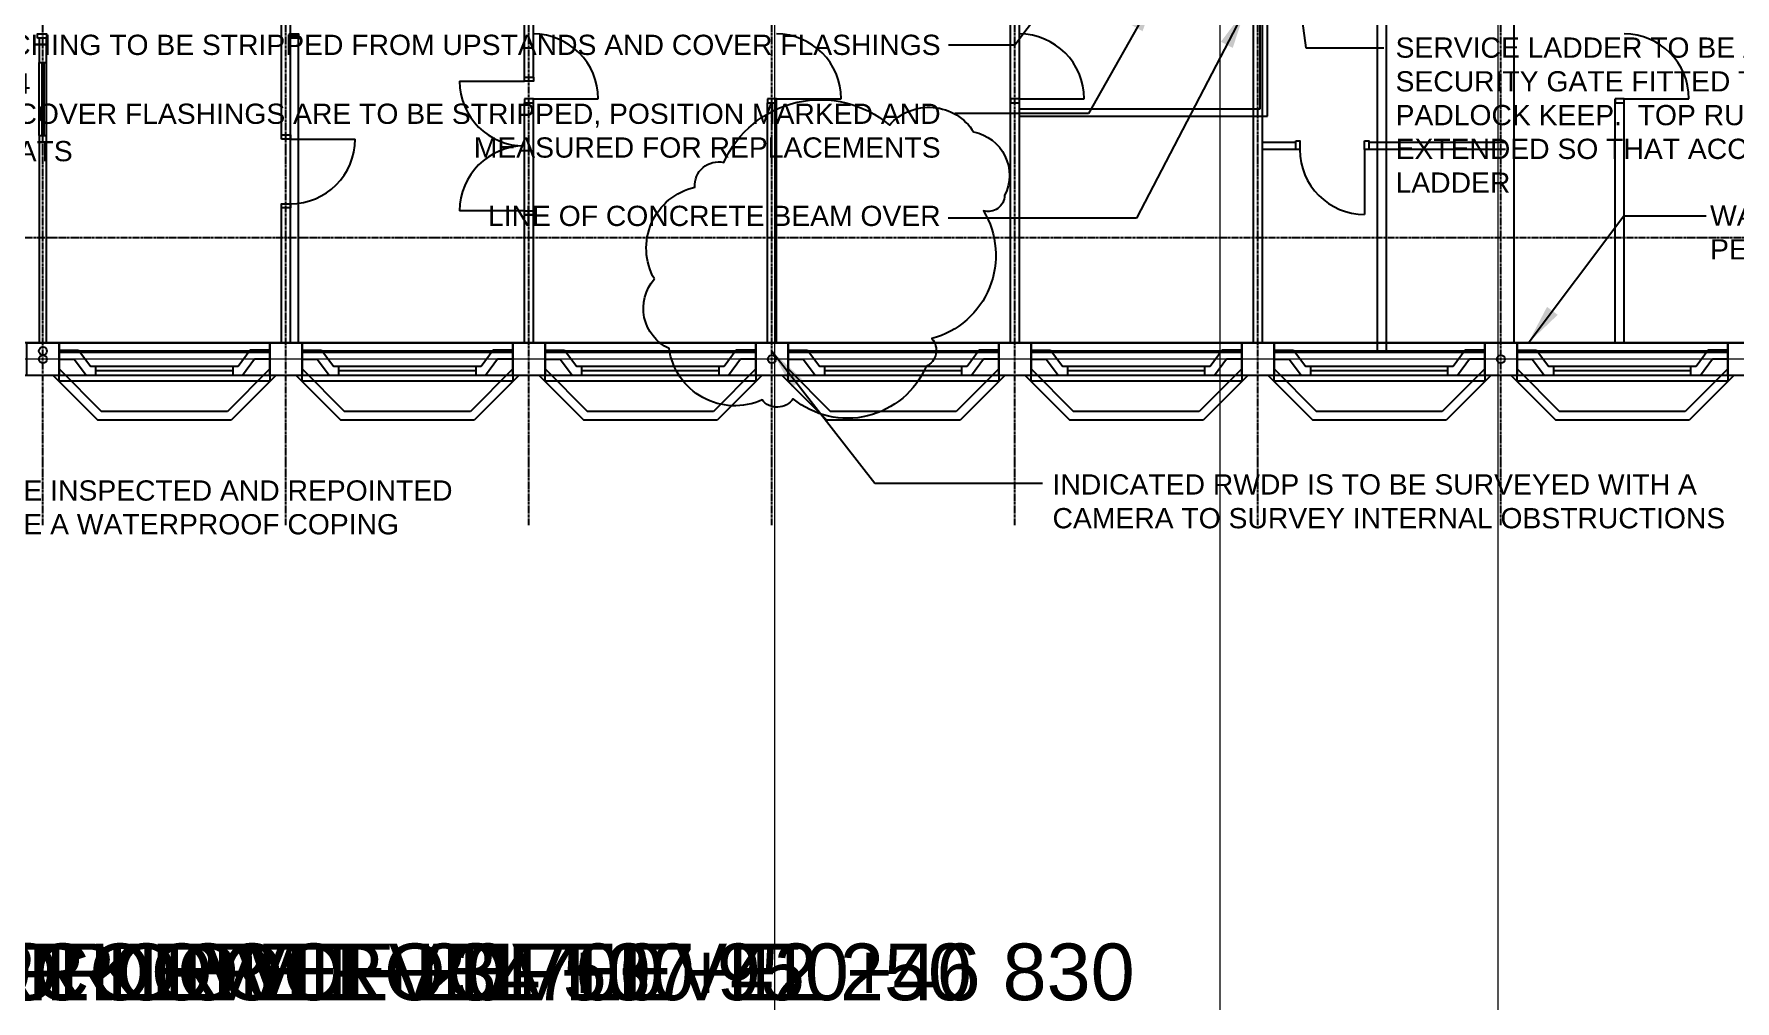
# Model space of a CAD drawing. Header units: millimetres. Extents: x -27283 to 30143, y -18440 to 22926.
# Drawn here: x -14643 to 6357, y -17649 to -5709 of the extents above; entities that cross this region are included whole.
import ezdxf

# ---------------------------------------------------------------- set-up
doc = ezdxf.new("R2010")
doc.units = ezdxf.units.MM
doc.linetypes.add('PCENTRE', pattern=[50.8, 31.75, -6.35, 6.35, -6.35])
doc.linetypes.add('PCENTRE2', pattern=[28.575, 19.05, -3.175, 3.175, -3.175])
for name, color, linetype in [('11th Floor - Doors Windows and Openings', 7, 'Continuous'), ('11th Floor - Structural Members', 7, 'Continuous'), ('11th Floor - Text and Leaders', 7, 'Continuous'), ('11th Floor - Walls', 7, 'Continuous'), ('Boundaries_and_building_grids', 140, 'PCENTRE2'), ('Lift Motor Room Roof - General', 7, 'Continuous'), ('Lift Motor Room Roof - Text and Leaders', 7, 'Continuous'), ('Roof - General', 7, 'Continuous'), ('Roof - Roofs', 7, 'Continuous'), ('Roof - Text and Leaders', 7, 'Continuous'), ('Sixth Floor - Doors Windows and Openings', 7, 'Continuous'), ('Sixth Floor - Structural Members', 7, 'Continuous'), ('Sixth Floor - Text and Leaders', 7, 'Continuous'), ('Sixth Floor - Walls', 7, 'Continuous'), ('Tenth Floor - Doors Windows and Openings', 7, 'Continuous'), ('Tenth Floor - Structural Members', 7, 'Continuous'), ('Tenth Floor - Text and Leaders', 7, 'Continuous'), ('Tenth Floor - Walls', 7, 'Continuous')]:
    doc.layers.add(name, color=color, linetype=linetype)
doc.styles.add('Arial1', font='arial.ttf')
doc.dimstyles.new('ISO-25', dxfattribs={"dimtxt": 2.5, "dimasz": 2.5, "dimexe": 1.25, "dimexo": 0.625, "dimtad": 1, "dimtxsty": 'Standard', "dimcen": 2.5, "dimadec": 0, "dimazin": 0, "dimtfac": 1, "dimtmove": 0, "dimatfit": 3, "dimfxl": 1, "dimarcsym": 0})

msp = doc.modelspace()

# ---------------------------------------------------------------- linework, layer by layer
at = {"layer": '11th Floor - Doors Windows and Openings', "color": 1, "linetype": 'Continuous', "lineweight": -3}
for p, q in [((-9388, -6292, 37950), (-8588, -6292, 37950)), ((-8588, -7892, 37950), (-9388, -7892, 37950))]:
    msp.add_line(p, q, dxfattribs=at)
at = {"layer": '11th Floor - Doors Windows and Openings', "color": 1, "linetype": 'Continuous'}
for p, q in [((-12186, -9814, 37950), (-13880, -9814, 37950)), ((-13880, -9924, 37950), (-13880, -9814, 37950)), ((-12186, -9869, 37950), (-13880, -9869, 37950)), ((-12186, -9924, 37950), (-12186, -9814, 37950)), ((-10880, -9924, 37950), (-10880, -9814, 37950)), ((-9186, -9814, 37950), (-10880, -9814, 37950)), ((-9186, -9869, 37950), (-10880, -9869, 37950)), ((-9186, -9924, 37950), (-9186, -9814, 37950)), ((-7880, -9924, 37950), (-7880, -9814, 37950)), ((-6186, -9814, 37950), (-7880, -9814, 37950)), ((-6186, -9869, 37950), (-7880, -9869, 37950)), ((-6186, -9924, 37950), (-6186, -9814, 37950)), ((-3186, -9814, 37950), (-4880, -9814, 37950)), ((-4880, -9924, 37950), (-4880, -9814, 37950)), ((-3186, -9869, 37950), (-4880, -9869, 37950)), ((-3186, -9924, 37950), (-3186, -9814, 37950)), ((-186, -9814, 37950), (-1880, -9814, 37950)), ((-1880, -9924, 37950), (-1880, -9814, 37950)), ((-186, -9869, 37950), (-1880, -9869, 37950)), ((-186, -9924, 37950), (-186, -9814, 37950)), ((1120, -9924, 37950), (1120, -9814, 37950)), ((2814, -9814, 37950), (1120, -9814, 37950)), ((2814, -9869, 37950), (1120, -9869, 37950)), ((2814, -9924, 37950), (2814, -9814, 37950)), ((4120, -9924, 37950), (4120, -9814, 37950)), ((5814, -9814, 37950), (4120, -9814, 37950)), ((5814, -9869, 37950), (4120, -9869, 37950)), ((5814, -9924, 37950), (5814, -9814, 37950)), ((-12186, -9924, 37950), (-13880, -9924, 37950)), ((-9186, -9924, 37950), (-10880, -9924, 37950)), ((-6186, -9924, 37950), (-7880, -9924, 37950)), ((-3186, -9924, 37950), (-4880, -9924, 37950)), ((-186, -9924, 37950), (-1880, -9924, 37950)), ((2814, -9924, 37950), (1120, -9924, 37950)), ((5814, -9924, 37950), (4120, -9924, 37950))]:
    msp.add_line(p, q, dxfattribs=at)
at = {"layer": '11th Floor - Doors Windows and Openings', "color": 1, "linetype": 'Continuous', "lineweight": -3, "elevation": 37950}
for points in [[(-8588, -6292), (-8588, -6242), (-8478, -6242), (-8478, -6292), (-8588, -6292)], [(-8588, -7942), (-8588, -7892), (-8478, -7892), (-8478, -7942), (-8588, -7942)]]:
    msp.add_lwpolyline(points, dxfattribs=at)
at = {"layer": '11th Floor - Doors Windows and Openings', "color": 1, "linetype": 'Continuous', "lineweight": -3}
for centre, start, end in [((-8588, -6292, 37950), 180, 270), ((-8588, -7892, 37950), 90, 180)]:
    msp.add_arc(centre, 800, start, end, dxfattribs=at)
at = {"layer": '11th Floor - Structural Members', "color": 5, "linetype": 'Continuous', "elevation": 37950}
for points in [[(-14333, -9924), (-14733, -9924), (-14733, -9524), (-14333, -9524), (-14333, -9924)], [(-11333, -9924), (-11733, -9924), (-11733, -9524), (-11333, -9524), (-11333, -9924)], [(-8333, -9924), (-8733, -9924), (-8733, -9524), (-8333, -9524), (-8333, -9924)], [(-5333, -9924), (-5733, -9924), (-5733, -9524), (-5333, -9524), (-5333, -9924)], [(-2333, -9924), (-2733, -9924), (-2733, -9524), (-2333, -9524), (-2333, -9924)], [(667, -9924), (267, -9924), (267, -9524), (667, -9524), (667, -9924)], [(3667, -9924), (3267, -9924), (3267, -9524), (3667, -9524), (3667, -9924)], [(6667, -9924), (6267, -9924), (6267, -9524), (6667, -9524), (6667, -9924)]]:
    msp.add_lwpolyline(points, dxfattribs=at)
at = {"layer": '11th Floor - Structural Members', "color": 5, "linetype": 'Continuous', "lineweight": -3}
for centre in [(-14533, -9724, 34500), (-5533, -9724, 34500), (3467, -9724, 34500)]:
    msp.add_circle(centre, 50, dxfattribs=at)
at = {"layer": '11th Floor - Walls', "color": 2, "linetype": 'Continuous'}
for p, q in [((-8478, -6242, 37950), (-8478, -4549, 37950)), ((-8588, -6242, 37950), (-8588, -4659, 37950)), ((-8588, -6242, 37950), (-8478, -6242, 37950)), ((-8588, -9524, 37950), (-8588, -7942, 37950)), ((-8588, -7942, 37950), (-8478, -7942, 37950)), ((-8478, -9524, 37950), (-8478, -7942, 37950)), ((-8588, -9524, 37950), (-8478, -9524, 37950))]:
    msp.add_line(p, q, dxfattribs=at)
at = {"layer": '11th Floor - Walls', "color": 3, "linetype": 'Continuous'}
for p, q in [((-14333, -9614, 37950), (-14092, -9614, 37950)), ((-14092, -9614, 37950), (-13942, -9814, 37950)), ((-11973, -9614, 37950), (-12124, -9814, 37950)), ((-11733, -9614, 37950), (-11973, -9614, 37950)), ((-11333, -9614, 37950), (-11092, -9614, 37950)), ((-11092, -9614, 37950), (-10942, -9814, 37950)), ((-8973, -9614, 37950), (-9124, -9814, 37950)), ((-8733, -9614, 37950), (-8973, -9614, 37950)), ((-8333, -9614, 37950), (-8092, -9614, 37950)), ((-8092, -9614, 37950), (-7942, -9814, 37950)), ((-5973, -9614, 37950), (-6124, -9814, 37950)), ((-5733, -9614, 37950), (-5973, -9614, 37950)), ((-5333, -9614, 37950), (-5092, -9614, 37950)), ((-5092, -9614, 37950), (-4942, -9814, 37950)), ((-2973, -9614, 37950), (-3124, -9814, 37950)), ((-2733, -9614, 37950), (-2973, -9614, 37950)), ((-2333, -9614, 37950), (-2092, -9614, 37950)), ((-2092, -9614, 37950), (-1942, -9814, 37950)), ((27, -9614, 37950), (-124, -9814, 37950)), ((267, -9614, 37950), (27, -9614, 37950)), ((667, -9614, 37950), (908, -9614, 37950)), ((908, -9614, 37950), (1058, -9814, 37950)), ((3027, -9614, 37950), (2876, -9814, 37950)), ((3267, -9614, 37950), (3027, -9614, 37950)), ((3667, -9614, 37950), (3908, -9614, 37950)), ((3908, -9614, 37950), (4058, -9814, 37950)), ((6027, -9614, 37950), (5876, -9814, 37950)), ((6267, -9614, 37950), (6027, -9614, 37950)), ((-14333, -9724, 37950), (-14146, -9724, 37950)), ((-14333, -9842, 37950), (-13810, -10369, 37950)), ((-14146, -9724, 37950), (-13996, -9924, 37950)), ((-13880, -9814, 37950), (-13942, -9814, 37950)), ((-13880, -9924, 37950), (-13880, -9814, 37950)), ((-11733, -9842, 37950), (-12256, -10369, 37950)), ((-12186, -9924, 37950), (-12186, -9814, 37950)), ((-12124, -9814, 37950), (-12186, -9814, 37950)), ((-11919, -9724, 37950), (-12070, -9924, 37950)), ((-11733, -9724, 37950), (-11919, -9724, 37950)), ((-11333, -9724, 37950), (-11146, -9724, 37950)), ((-11333, -9842, 37950), (-10810, -10369, 37950)), ((-11146, -9724, 37950), (-10996, -9924, 37950)), ((-10880, -9814, 37950), (-10942, -9814, 37950)), ((-10880, -9924, 37950), (-10880, -9814, 37950)), ((-8733, -9842, 37950), (-9256, -10369, 37950)), ((-9124, -9814, 37950), (-9186, -9814, 37950)), ((-9186, -9924, 37950), (-9186, -9814, 37950)), ((-8919, -9724, 37950), (-9070, -9924, 37950)), ((-8733, -9724, 37950), (-8919, -9724, 37950)), ((-8333, -9724, 37950), (-8146, -9724, 37950)), ((-8333, -9842, 37950), (-7810, -10369, 37950)), ((-8146, -9724, 37950), (-7996, -9924, 37950)), ((-7880, -9814, 37950), (-7942, -9814, 37950)), ((-7880, -9924, 37950), (-7880, -9814, 37950)), ((-5733, -9842, 37950), (-6256, -10369, 37950)), ((-6124, -9814, 37950), (-6186, -9814, 37950)), ((-6186, -9924, 37950), (-6186, -9814, 37950)), ((-5919, -9724, 37950), (-6070, -9924, 37950)), ((-5733, -9724, 37950), (-5919, -9724, 37950)), ((-5333, -9724, 37950), (-5146, -9724, 37950)), ((-5333, -9842, 37950), (-4810, -10369, 37950)), ((-5146, -9724, 37950), (-4996, -9924, 37950)), ((-4880, -9814, 37950), (-4942, -9814, 37950)), ((-4880, -9924, 37950), (-4880, -9814, 37950)), ((-2733, -9842, 37950), (-3256, -10369, 37950)), ((-3124, -9814, 37950), (-3186, -9814, 37950)), ((-3186, -9924, 37950), (-3186, -9814, 37950)), ((-2919, -9724, 37950), (-3070, -9924, 37950)), ((-2733, -9724, 37950), (-2919, -9724, 37950)), ((-2333, -9724, 37950), (-2146, -9724, 37950)), ((-2333, -9842, 37950), (-1810, -10369, 37950)), ((-2146, -9724, 37950), (-1996, -9924, 37950)), ((-1880, -9814, 37950), (-1942, -9814, 37950)), ((-1880, -9924, 37950), (-1880, -9814, 37950)), ((267, -9842, 37950), (-256, -10369, 37950)), ((-186, -9924, 37950), (-186, -9814, 37950)), ((-124, -9814, 37950), (-186, -9814, 37950)), ((81, -9724, 37950), (-70, -9924, 37950)), ((267, -9724, 37950), (81, -9724, 37950)), ((667, -9724, 37950), (854, -9724, 37950)), ((667, -9842, 37950), (1190, -10369, 37950)), ((854, -9724, 37950), (1004, -9924, 37950)), ((1120, -9814, 37950), (1058, -9814, 37950)), ((1120, -9924, 37950), (1120, -9814, 37950)), ((3267, -9842, 37950), (2744, -10369, 37950)), ((2814, -9924, 37950), (2814, -9814, 37950)), ((2876, -9814, 37950), (2814, -9814, 37950)), ((3081, -9724, 37950), (2930, -9924, 37950)), ((3267, -9724, 37950), (3081, -9724, 37950)), ((3667, -9724, 37950), (3854, -9724, 37950)), ((3667, -9842, 37950), (4190, -10369, 37950)), ((3854, -9724, 37950), (4004, -9924, 37950)), ((4120, -9814, 37950), (4058, -9814, 37950)), ((4120, -9924, 37950), (4120, -9814, 37950)), ((6267, -9842, 37950), (5744, -10369, 37950)), ((5814, -9924, 37950), (5814, -9814, 37950)), ((5876, -9814, 37950), (5814, -9814, 37950)), ((6081, -9724, 37950), (5930, -9924, 37950)), ((6267, -9724, 37950), (6081, -9724, 37950)), ((-14408, -9924, 37950), (-13856, -10479, 37950)), ((-13880, -9924, 37950), (-13996, -9924, 37950)), ((-11657, -9924, 37950), (-12210, -10479, 37950)), ((-12070, -9924, 37950), (-12186, -9924, 37950)), ((-11408, -9924, 37950), (-10856, -10479, 37950)), ((-10880, -9924, 37950), (-10996, -9924, 37950)), ((-8657, -9924, 37950), (-9210, -10479, 37950)), ((-9070, -9924, 37950), (-9186, -9924, 37950)), ((-8408, -9924, 37950), (-7856, -10479, 37950)), ((-7880, -9924, 37950), (-7996, -9924, 37950)), ((-5657, -9924, 37950), (-6210, -10479, 37950)), ((-6070, -9924, 37950), (-6186, -9924, 37950)), ((-5408, -9924, 37950), (-4856, -10479, 37950)), ((-4880, -9924, 37950), (-4996, -9924, 37950)), ((-2657, -9924, 37950), (-3210, -10479, 37950)), ((-3070, -9924, 37950), (-3186, -9924, 37950)), ((-2408, -9924, 37950), (-1856, -10479, 37950)), ((-1880, -9924, 37950), (-1996, -9924, 37950)), ((343, -9924, 37950), (-210, -10479, 37950)), ((-70, -9924, 37950), (-186, -9924, 37950)), ((592, -9924, 37950), (1144, -10479, 37950)), ((1120, -9924, 37950), (1004, -9924, 37950)), ((3343, -9924, 37950), (2790, -10479, 37950)), ((2930, -9924, 37950), (2814, -9924, 37950)), ((3592, -9924, 37950), (4144, -10479, 37950)), ((4120, -9924, 37950), (4004, -9924, 37950)), ((6343, -9924, 37950), (5790, -10479, 37950)), ((5930, -9924, 37950), (5814, -9924, 37950)), ((-12210, -10479, 37950), (-13856, -10479, 37950)), ((-12256, -10369, 37950), (-13810, -10369, 37950)), ((-9210, -10479, 37950), (-10856, -10479, 37950)), ((-9256, -10369, 37950), (-10810, -10369, 37950)), ((-6210, -10479, 37950), (-7856, -10479, 37950)), ((-6256, -10369, 37950), (-7810, -10369, 37950)), ((-3210, -10479, 37950), (-4856, -10479, 37950)), ((-3256, -10369, 37950), (-4810, -10369, 37950)), ((-210, -10479, 37950), (-1856, -10479, 37950)), ((-256, -10369, 37950), (-1810, -10369, 37950)), ((2790, -10479, 37950), (1144, -10479, 37950)), ((2744, -10369, 37950), (1190, -10369, 37950)), ((5790, -10479, 37950), (4144, -10479, 37950)), ((5744, -10369, 37950), (4190, -10369, 37950))]:
    msp.add_line(p, q, dxfattribs=at)
at = {"layer": 'Boundaries_and_building_grids', "color": 140, "linetype": 'PCENTRE', "lineweight": -3}
for p, q in [((-14533, -11774), (-14533, 11826)), ((-11533, -11774), (-11533, 11826)), ((-8533, -11774), (-8533, 11826)), ((-5533, -11774), (-5533, 11826)), ((-2533, -11774), (-2533, 11826)), ((467, -11774), (467, 11826)), ((3467, -11774), (3467, 11826)), ((25217, -8224), (-27283, -8224))]:
    msp.add_line(p, q, dxfattribs=at)
at = {"layer": 'Boundaries_and_building_grids', "color": 4, "linetype": 'Continuous', "lineweight": 0}
msp.add_xline((-26502, -9724), (-1, 0), dxfattribs=at)
at = {"layer": 'Lift Motor Room Roof - General', "color": 4, "linetype": 'Continuous', "lineweight": 0}
for p, direction in [((-5495, -5138, 46830), (0, 1)), ((0, 0), (0, 1)), ((3430, -5148, 46830), (0, -1))]:
    msp.add_xline(p, direction, dxfattribs=at)
at = {"layer": 'Roof - General', "color": 4, "linetype": 'Continuous'}
msp.add_circle((-14533, -9724, 42250), 50, dxfattribs=at)
at = {"layer": 'Roof - Roofs', "color": 3, "linetype": 'Continuous', "lineweight": -3}
for p, q in [((22767, -9524, 42250), (-24833, -9524, 42250)), ((23167, -9924, 42250), (-25233, -9924, 42250))]:
    msp.add_line(p, q, dxfattribs=at)
at = {"layer": 'Roof - Roofs', "color": 4, "linetype": 'Continuous', "lineweight": -3}
for centre in [(-14533, -9624, 42250), (-5533, -9724, 42250), (3467, -9724, 42250)]:
    msp.add_circle(centre, 50, dxfattribs=at)
at = {"layer": 'Roof - Text and Leaders', "color": 20, "linetype": 'Continuous', "lineweight": -3, "elevation": 42250}
msp.add_lwpolyline([(-6984, -8734, -0.5), (-6485, -7600, -0.5), (-6128, -7295, -0.5), (-4082, -6833, -0.5), (-3042, -6919, -0.5), (-2660, -7702, -0.5), (-2922, -7892, -0.5), (-3559, -9470, -0.5), (-3630, -9815, -0.5), (-5271, -10214, -0.5), (-5655, -10228, -0.5), (-6802, -9594, -0.5)], format="xyb", close=True, dxfattribs=at)
at = {"layer": 'Sixth Floor - Doors Windows and Openings', "color": 1, "linetype": 'Continuous', "lineweight": -3}
for p, q in [((-14578, -6963, 20700), (-14578, -6063, 20700)), ((-14543, -6963, 20700), (-14543, -6063, 20700)), ((-14523, -6063, 20700), (-14523, -6963, 20700)), ((-14488, -6963, 20700), (-14488, -6063, 20700)), ((1785, -7137, 20700), (1785, -7937, 20700)), ((-14333, -9623, 20700), (-11733, -9623, 20700)), ((-11733, -9643, 20700), (-14333, -9643, 20700)), ((-11333, -9623, 20700), (-8733, -9623, 20700)), ((-8733, -9643, 20700), (-11333, -9643, 20700)), ((-8333, -9623, 20700), (-5733, -9623, 20700)), ((-5733, -9643, 20700), (-8333, -9643, 20700)), ((-5333, -9623, 20700), (-2733, -9623, 20700)), ((-2733, -9643, 20700), (-5333, -9643, 20700)), ((-2333, -9623, 20700), (267, -9623, 20700)), ((267, -9643, 20700), (-2333, -9643, 20700)), ((667, -9623, 20700), (3267, -9623, 20700)), ((3267, -9643, 20700), (667, -9643, 20700)), ((3667, -9623, 20700), (6267, -9623, 20700)), ((6267, -9643, 20700), (3667, -9643, 20700))]:
    msp.add_line(p, q, dxfattribs=at)
at = {"layer": 'Sixth Floor - Doors Windows and Openings', "color": 1, "linetype": 'Continuous', "lineweight": -3, "elevation": 20700}
for points in [[(-14598, -5759), (-14598, -5709), (-14488, -5709), (-14488, -5759), (-14598, -5759)], [(-11488, -5759), (-11488, -5709), (-11378, -5709), (-11378, -5759), (-11488, -5759)], [(935, -7027), (985, -7027), (985, -7137), (935, -7137), (935, -7027)], [(1785, -7027), (1835, -7027), (1835, -7137), (1785, -7137), (1785, -7027)], [(-11733, -9994), (-14333, -9994), (-14333, -9524), (-11733, -9524), (-11733, -9994)], [(-8733, -9994), (-11333, -9994), (-11333, -9524), (-8733, -9524), (-8733, -9994)], [(-5733, -9994), (-8333, -9994), (-8333, -9524), (-5733, -9524), (-5733, -9994)], [(-2733, -9994), (-5333, -9994), (-5333, -9524), (-2733, -9524), (-2733, -9994)], [(267, -9994), (-2333, -9994), (-2333, -9524), (267, -9524), (267, -9994)], [(3267, -9994), (667, -9994), (667, -9524), (3267, -9524), (3267, -9994)], [(6267, -9994), (3667, -9994), (3667, -9524), (6267, -9524), (6267, -9994)]]:
    msp.add_lwpolyline(points, dxfattribs=at)
at = {"layer": 'Sixth Floor - Doors Windows and Openings', "color": 1, "linetype": 'Continuous', "lineweight": -3}
msp.add_arc((1785, -7137, 20700), 800, 180, 270, dxfattribs=at)
at = {"layer": 'Sixth Floor - Structural Members', "color": 5, "linetype": 'Continuous', "elevation": 20700}
for points in [[(-14333, -9924), (-14733, -9924), (-14733, -9524), (-14333, -9524), (-14333, -9924)], [(-11333, -9924), (-11733, -9924), (-11733, -9524), (-11333, -9524), (-11333, -9924)], [(-8333, -9924), (-8733, -9924), (-8733, -9524), (-8333, -9524), (-8333, -9924)], [(-5333, -9924), (-5733, -9924), (-5733, -9524), (-5333, -9524), (-5333, -9924)], [(-2333, -9924), (-2733, -9924), (-2733, -9524), (-2333, -9524), (-2333, -9924)], [(667, -9924), (267, -9924), (267, -9524), (667, -9524), (667, -9924)], [(3667, -9924), (3267, -9924), (3267, -9524), (3667, -9524), (3667, -9924)], [(6667, -9924), (6267, -9924), (6267, -9524), (6667, -9524), (6667, -9924)]]:
    msp.add_lwpolyline(points, dxfattribs=at)
at = {"layer": 'Sixth Floor - Structural Members', "color": 5, "linetype": 'Continuous', "lineweight": -3}
for centre in [(-14533, -9724, 20700), (-5533, -9724, 20700), (3467, -9724, 20700)]:
    msp.add_circle(centre, 50, dxfattribs=at)
at = {"layer": 'Sixth Floor - Walls', "color": 2, "linetype": 'Continuous', "lineweight": -3}
for p, q in [((-2588, -9524, 20700), (-2588, -4659, 20700)), ((-2478, -9524, 20700), (-2478, -4659, 20700)), ((412, -9524, 20700), (412, -4659, 20700)), ((522, -9524, 20700), (522, -4659, 20700)), ((3632, -9524, 20700), (3632, -4659, 20700)), ((3632, -9524, 20700), (3632, -4659, 20700)), ((-14578, -5759, 20700), (-14578, -6063, 20700)), ((-14488, -6063, 20700), (-14488, -5759, 20700)), ((-11478, -9524, 20700), (-11478, -5759, 20700)), ((-11378, -9524, 20700), (-11378, -5759, 20700)), ((-14578, -6063, 20700), (-14488, -6063, 20700)), ((-14578, -6963, 20700), (-14488, -6963, 20700)), ((-14578, -6963, 20700), (-14578, -9524, 20700)), ((-14488, -9524, 20700), (-14488, -6963, 20700)), ((935, -7047, 20700), (522, -7047, 20700)), ((985, -7137, 20700), (522, -7137, 20700)), ((3522, -7137, 20700), (1785, -7137, 20700)), ((3522, -7047, 20700), (1835, -7047, 20700)), ((-14488, -9524, 20700), (-14578, -9524, 20700)), ((-2478, -9524, 20700), (-2588, -9524, 20700)), ((412, -9524, 20700), (522, -9524, 20700))]:
    msp.add_line(p, q, dxfattribs=at)
at = {"layer": 'Tenth Floor - Doors Windows and Openings', "color": 1, "linetype": 'Continuous', "lineweight": -3}
for p, q in [((-8478, -6509, 34500), (-7678, -6509, 34500)), ((-5478, -6509, 34500), (-4678, -6509, 34500)), ((-2478, -6509, 34500), (-1678, -6509, 34500)), ((4989, -6509, 34500), (5789, -6509, 34500)), ((-11478, -7006, 34500), (-10678, -7006, 34500))]:
    msp.add_line(p, q, dxfattribs=at)
at = {"layer": 'Tenth Floor - Doors Windows and Openings', "color": 1, "linetype": 'Continuous'}
for p, q in [((-14333, -9623, 34500), (-11733, -9623, 34500)), ((-11733, -9643, 34500), (-14333, -9643, 34500)), ((-11333, -9623, 34500), (-8733, -9623, 34500)), ((-8733, -9643, 34500), (-11333, -9643, 34500)), ((-8333, -9623, 34500), (-5733, -9623, 34500)), ((-5733, -9643, 34500), (-8333, -9643, 34500)), ((-5333, -9623, 34500), (-2733, -9623, 34500)), ((-2733, -9643, 34500), (-5333, -9643, 34500)), ((-2333, -9623, 34500), (267, -9623, 34500)), ((267, -9643, 34500), (-2333, -9643, 34500)), ((667, -9623, 34500), (3267, -9623, 34500)), ((3267, -9643, 34500), (667, -9643, 34500)), ((3667, -9623, 34500), (6267, -9623, 34500)), ((6267, -9643, 34500), (3667, -9643, 34500))]:
    msp.add_line(p, q, dxfattribs=at)
at = {"layer": 'Tenth Floor - Doors Windows and Openings', "color": 1, "linetype": 'Continuous', "lineweight": -3, "elevation": 34500}
for points in [[(-8588, -6509), (-8588, -6559), (-8478, -6559), (-8478, -6509), (-8588, -6509)], [(-5588, -6509), (-5588, -6559), (-5478, -6559), (-5478, -6509), (-5588, -6509)], [(-2588, -6509), (-2588, -6559), (-2478, -6559), (-2478, -6509), (-2588, -6509)], [(4879, -6509), (4879, -6559), (4989, -6559), (4989, -6509), (4879, -6509)], [(-11588, -7006), (-11588, -6956), (-11478, -6956), (-11478, -7006), (-11588, -7006)], [(-11588, -7856), (-11588, -7806), (-11478, -7806), (-11478, -7856), (-11588, -7856)]]:
    msp.add_lwpolyline(points, dxfattribs=at)
at = {"layer": 'Tenth Floor - Doors Windows and Openings', "color": 1, "linetype": 'Continuous', "elevation": 34500}
for points in [[(-11733, -9994), (-14333, -9994), (-14333, -9524), (-11733, -9524), (-11733, -9994)], [(-8733, -9994), (-11333, -9994), (-11333, -9524), (-8733, -9524), (-8733, -9994)], [(-5733, -9994), (-8333, -9994), (-8333, -9524), (-5733, -9524), (-5733, -9994)], [(-2733, -9994), (-5333, -9994), (-5333, -9524), (-2733, -9524), (-2733, -9994)], [(267, -9994), (-2333, -9994), (-2333, -9524), (267, -9524), (267, -9994)], [(3267, -9994), (667, -9994), (667, -9524), (3267, -9524), (3267, -9994)], [(6267, -9994), (3667, -9994), (3667, -9524), (6267, -9524), (6267, -9994)]]:
    msp.add_lwpolyline(points, dxfattribs=at)
at = {"layer": 'Tenth Floor - Doors Windows and Openings', "color": 1, "linetype": 'Continuous', "lineweight": -3}
for centre, start, end in [((-8478, -6509, 34500), 0, 90), ((-5478, -6509, 34500), 0, 90), ((-2478, -6509, 34500), 0, 90), ((4989, -6509, 34500), 0, 90), ((-11478, -7006, 34500), 270, 0)]:
    msp.add_arc(centre, 800, start, end, dxfattribs=at)
at = {"layer": 'Tenth Floor - Structural Members', "color": 5, "linetype": 'Continuous', "elevation": 34500}
for points in [[(-14333, -9924), (-14733, -9924), (-14733, -9524), (-14333, -9524), (-14333, -9924)], [(-11333, -9924), (-11733, -9924), (-11733, -9524), (-11333, -9524), (-11333, -9924)], [(-8333, -9924), (-8733, -9924), (-8733, -9524), (-8333, -9524), (-8333, -9924)], [(-5333, -9924), (-5733, -9924), (-5733, -9524), (-5333, -9524), (-5333, -9924)], [(-2333, -9924), (-2733, -9924), (-2733, -9524), (-2333, -9524), (-2333, -9924)], [(667, -9924), (267, -9924), (267, -9524), (667, -9524), (667, -9924)], [(3667, -9924), (3267, -9924), (3267, -9524), (3667, -9524), (3667, -9924)], [(6667, -9924), (6267, -9924), (6267, -9524), (6667, -9524), (6667, -9924)]]:
    msp.add_lwpolyline(points, dxfattribs=at)
at = {"layer": 'Tenth Floor - Structural Members', "color": 5, "linetype": 'Continuous', "lineweight": -3}
for centre in [(-14533, -9724, 34500), (-14533, -9724, 34500), (-5533, -9724, 34500), (-5533, -9724, 34500), (3467, -9724, 34500), (3467, -9724, 34500)]:
    msp.add_circle(centre, 50, dxfattribs=at)
at = {"layer": 'Tenth Floor - Walls', "color": 2, "linetype": 'Continuous', "lineweight": -3}
for p, q in [((-11588, -7006, 34500), (-11588, -4659, 34500)), ((-11478, -7006, 34500), (-11478, -4659, 34500)), ((495, -6633, 34500), (495, -4659, 34500)), ((585, -6723, 34500), (585, -4659, 34500)), ((1945, -6559, 34500), (1945, -4659, 34500)), ((2055, -6559, 34500), (2055, -4659, 34500)), ((4879, -9524, 34500), (4879, -6509, 34500)), ((4989, -9524, 34500), (4989, -6509, 34500)), ((-8588, -9524, 34500), (-8588, -6559, 34500)), ((-8588, -6559, 34500), (-8478, -6559, 34500)), ((-8478, -9524, 34500), (-8478, -6559, 34500)), ((-5588, -9524, 34500), (-5588, -6559, 34500)), ((-5588, -6559, 34500), (-5478, -6559, 34500)), ((-5478, -9524, 34500), (-5478, -6559, 34500)), ((-2588, -9524, 34500), (-2588, -6559, 34500)), ((-2588, -6559, 34500), (-2478, -6559, 34500)), ((-2478, -6633, 34500), (-2478, -6559, 34500)), ((-2478, -6633, 34500), (495, -6633, 34500)), ((1945, -9623, 34500), (1945, -6559, 34500)), ((2055, -9623, 34500), (2055, -6559, 34500)), ((-2478, -6723, 34500), (585, -6723, 34500)), ((-2478, -9524, 34500), (-2478, -6723, 34500)), ((-11588, -9524, 34500), (-11588, -7806, 34500)), ((-11478, -9524, 34500), (-11478, -7806, 34500)), ((-11588, -9524, 34500), (-11478, -9524, 34500)), ((-8588, -9524, 34500), (-8478, -9524, 34500)), ((-8588, -9524, 34500), (-8478, -9524, 34500)), ((-5588, -9524, 34500), (-5478, -9524, 34500)), ((-2588, -9524, 34500), (-2478, -9524, 34500)), ((1945, -9623, 34500), (2055, -9623, 34500)), ((4879, -9623, 34500), (4989, -9623, 34500))]:
    msp.add_line(p, q, dxfattribs=at)

# ---------------------------------------------------------------- texts
at = {"layer": '11th Floor - Text and Leaders', "color": 2, "linetype": 'Continuous', "insert": (-20533, -16940, 37950), "char_height": 700, "attachment_point": 1, "style": 'Arial1'}
msp.add_mtext('ELEVENTH FLOOR LEVEL +37 950', dxfattribs=at)
at = {"layer": 'Lift Motor Room Roof - Text and Leaders', "color": 2, "linetype": 'Continuous', "style": 'Arial1'}
for s, insert, char_height, attachment_point in [('OLD WATERPROOF PATCHING TO BE STRIPPED FROM UPSTANDS AND COVER FLASHINGS', (-3450, -5718, 46830), 250, 3), ('LINE OF CONCRETE BEAM OVER', (-3450, -7830, 46830), 250, 3), ('LIFT MOTOR ROOM ROOF LEVEL +46 830', (-20533, -16940, 46830), 700, 1)]:
    msp.add_mtext(s, dxfattribs=dict(at, insert=insert, char_height=char_height, attachment_point=attachment_point))
at = {"layer": 'Lift Motor Room Roof - Text and Leaders', "color": 2, "linetype": 'Continuous', "char_height": 250, "style": 'Arial1'}
for s, insert, width, attachment_point in [('SERVICE LADDER TO BE ADJUSTED FOR EASY ACCESS AND NEW SECURITY GATE FITTED TO UNDERSIDE OF SLAB WITH SWIVEL AND PADLOCK KEEP.  TOP RUNG IS TO BE REMOVED AND SIDE RAILS EXTENDED SO THAT ACCESS ACHIEVED BY STEPPING THROUGH LADDER', (2167, -5752, 46830), 11702.92, 1), ('EXISTING SHEETMETAL COVER FLASHINGS ARE TO BE STRIPPED, POSITION MARKED AND MEASURED FOR REPLACEMENTS', (-3450, -6569, 46830), 15657.48, 3)]:
    msp.add_mtext(s, dxfattribs=dict(at, insert=insert, width=width, attachment_point=attachment_point))
at = {"layer": 'Roof - Text and Leaders', "color": 2, "linetype": 'Continuous', "char_height": 250, "attachment_point": 1, "style": 'Arial1'}
for s, insert, width in [('WATERPROOFING IS TO BE STRIPPED AND REPLACED WITH SINGLE LAYER DERBIGUM SP4 WATERPROOFING WITH 75MM SIDE LAPS AND 100MM END LAPS AND FINISHED WITH TWO COATS OF BITUMINIZED ALUMINUM PAINT', (-22916, -5780, 42250), 9018.88), ('WATERPROOFING TO BE TAKEN UP ON THE EXTERNAL PERIMETER UNDER THE PRECAST CONCRETE COPING', (6050, -7826, 42250), 10492.93), ('ALL OF THE COPINGS ARE TO BE INSPECTED AND REPOINTED WITH LIME MORTAR TO PROVIDE A WATERPROOF COPING', (-20206, -11221, 42250), 11649.11), ('INDICATED RWDP IS TO BE SURVEYED WITH A CAMERA TO SURVEY INTERNAL OBSTRUCTIONS', (-2068, -11146, 42250), 9136.61)]:
    msp.add_mtext(s, dxfattribs=dict(at, insert=insert, width=width))
at = {"layer": 'Roof - Text and Leaders', "color": 2, "linetype": 'Continuous', "insert": (-20533, -16940, 42250), "char_height": 700, "attachment_point": 1, "style": 'Arial1'}
msp.add_mtext('TOWER BLOCK ROOF LEVEL +42 250', dxfattribs=at)
at = {"layer": 'Sixth Floor - Text and Leaders', "color": 2, "linetype": 'Continuous', "lineweight": -3, "insert": (-20533, -16940, 20700), "char_height": 700, "attachment_point": 1, "style": 'Arial1'}
msp.add_mtext('SIXTH FLOOR LEVEL +20 700', dxfattribs=at)
at = {"layer": 'Tenth Floor - Text and Leaders', "color": 2, "linetype": 'Continuous', "insert": (-20533, -16940, 34500), "char_height": 700, "attachment_point": 1, "style": 'Arial1'}
msp.add_mtext('TENTH FLOOR LEVEL +34 500', dxfattribs=at)

# ---------------------------------------------------------------- leaders
at = {"layer": 'Lift Motor Room Roof - Text and Leaders', "color": 3, "linetype": 'Continuous', "lineweight": -3}
for points in [[(798, -3923, 46830), (1058, -5879, 46830), (2022, -5879, 46830)], [(-1881, -4979, 46830), (-2533, -5849, 46830), (-3351, -5849, 46830)], [(-783, -5199, 46830), (-1625, -6690, 46830), (-3275, -6690, 46830)], [(315, -5399, 46830), (-1033, -7983, 46830), (-3356, -7983, 46830)]]:
    msp.add_leader(points, dimstyle='ISO-25', override={"dimscale": 1, "dimasz": 500, "dimclrd": 1}, dxfattribs=at)
at = {"layer": 'Roof - Text and Leaders', "color": 3, "linetype": 'Continuous', "lineweight": -3}
for points in [[(3802, -9527, 42250), (4986, -7955, 42250), (6003, -7955, 42250)], [(-5530, -9628, 42250), (-4262, -11257, 42250), (-2193, -11257, 42250)]]:
    msp.add_leader(points, dimstyle='ISO-25', override={"dimscale": 1, "dimasz": 500, "dimclrd": 1}, dxfattribs=at)

doc.saveas('drawing.dxf')
